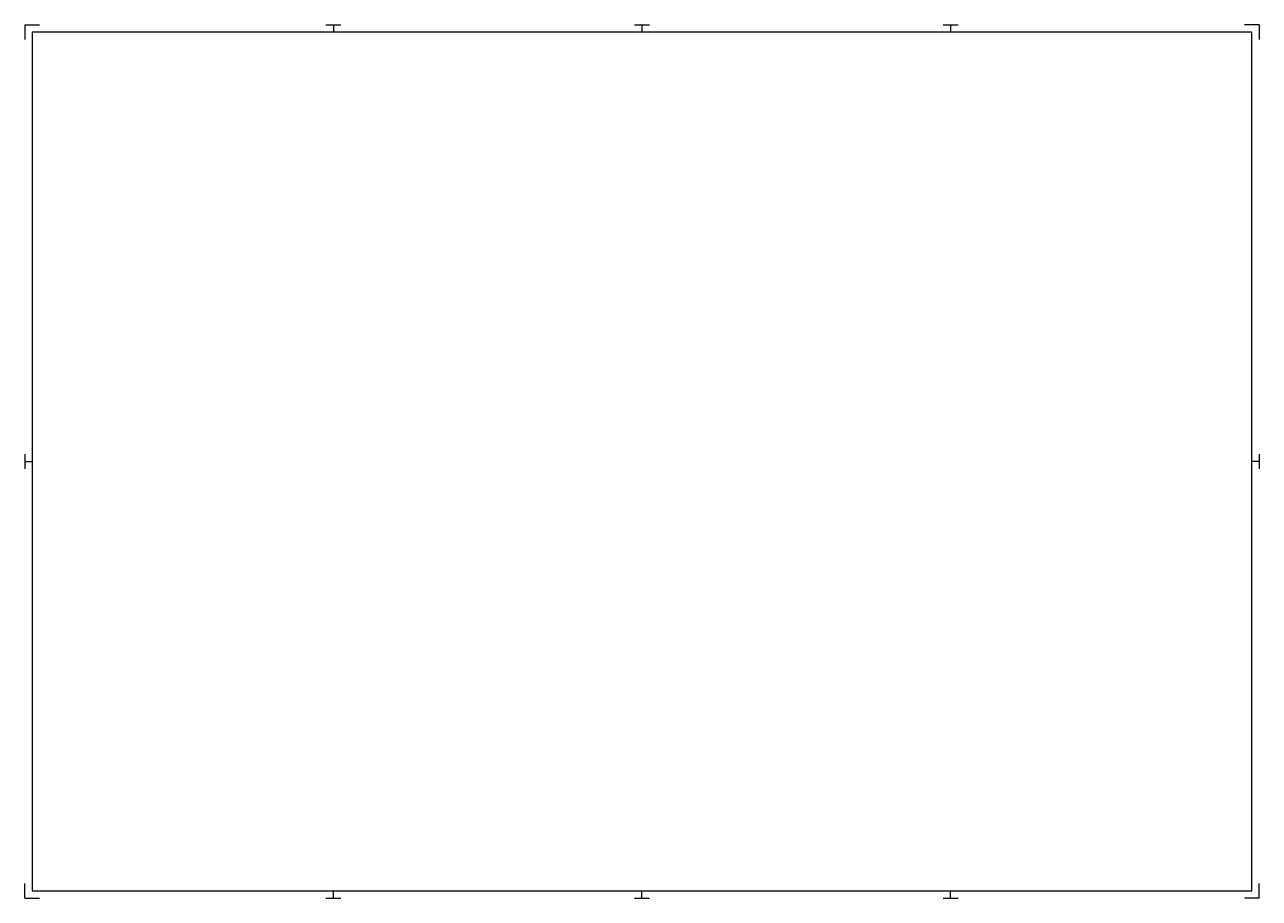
# Model space of a CAD drawing. Header units: metres. Extents: x 0 to 75.2, y 0 to 51.1.
# Drawn here: x 0 to 42, y 0 to 29.7 of the extents above; entities that cross this region are included whole.
import ezdxf

# ---------------------------------------------------------------- set-up
doc = ezdxf.new("R2010")
doc.units = ezdxf.units.M
doc.header["$LTSCALE"] = 0.018
doc.header["$MEASUREMENT"] = 0
for name, color, linetype in [('BORDER', 5, 'Continuous'), ('LAYER-ON', 4, 'Continuous'), ('MARKS', 2, 'Continuous')]:
    doc.layers.add(name, color=color, linetype=linetype)

# ---------------------------------------------------------------- blocks, each defined once
blk = doc.blocks.new('art101')
at = {"layer": 'BORDER'}
for p, q in [((41.75, 29.45), (0.25, 29.45)), ((0.25, 29.45), (0.25, 0.25)), ((41.75, 0.25), (41.75, 29.45)), ((0.25, 0.25), (41.75, 0.25))]:
    blk.add_line(p, q, dxfattribs=at)
at = {"layer": 'MARKS'}
for p, q in [((0, 29.7), (0.5, 29.7)), ((0, 29.7), (0, 29.2)), ((10.25, 29.7), (10.75, 29.7)), ((10.5, 29.7), (10.5, 29.45)), ((20.75, 29.7), (21.25, 29.7)), ((21, 29.7), (21, 29.45)), ((31.25, 29.7), (31.75, 29.7)), ((31.5, 29.7), (31.5, 29.45)), ((42, 29.7), (41.5, 29.7)), ((42, 29.7), (42, 29.2)), ((0, 15.1), (0, 14.6)), ((0, 14.85), (0.25, 14.85)), ((42, 14.85), (41.75, 14.85)), ((42, 15.1), (42, 14.6)), ((0, 0), (0, 0.5)), ((42, 0), (42, 0.5)), ((0, 0), (0.5, 0)), ((10.25, 0), (10.75, 0)), ((10.5, 0), (10.5, 0.25)), ((20.75, 0), (21.25, 0)), ((21, 0), (21, 0.25)), ((31.25, 0), (31.75, 0)), ((31.5, 0), (31.5, 0.25)), ((42, 0), (41.5, 0))]:
    blk.add_line(p, q, dxfattribs=at)

msp = doc.modelspace()

# ---------------------------------------------------------------- block references
at = {"layer": 'LAYER-ON'}
msp.add_blockref('art101', (0, 0), dxfattribs=at)

doc.saveas('drawing.dxf')
